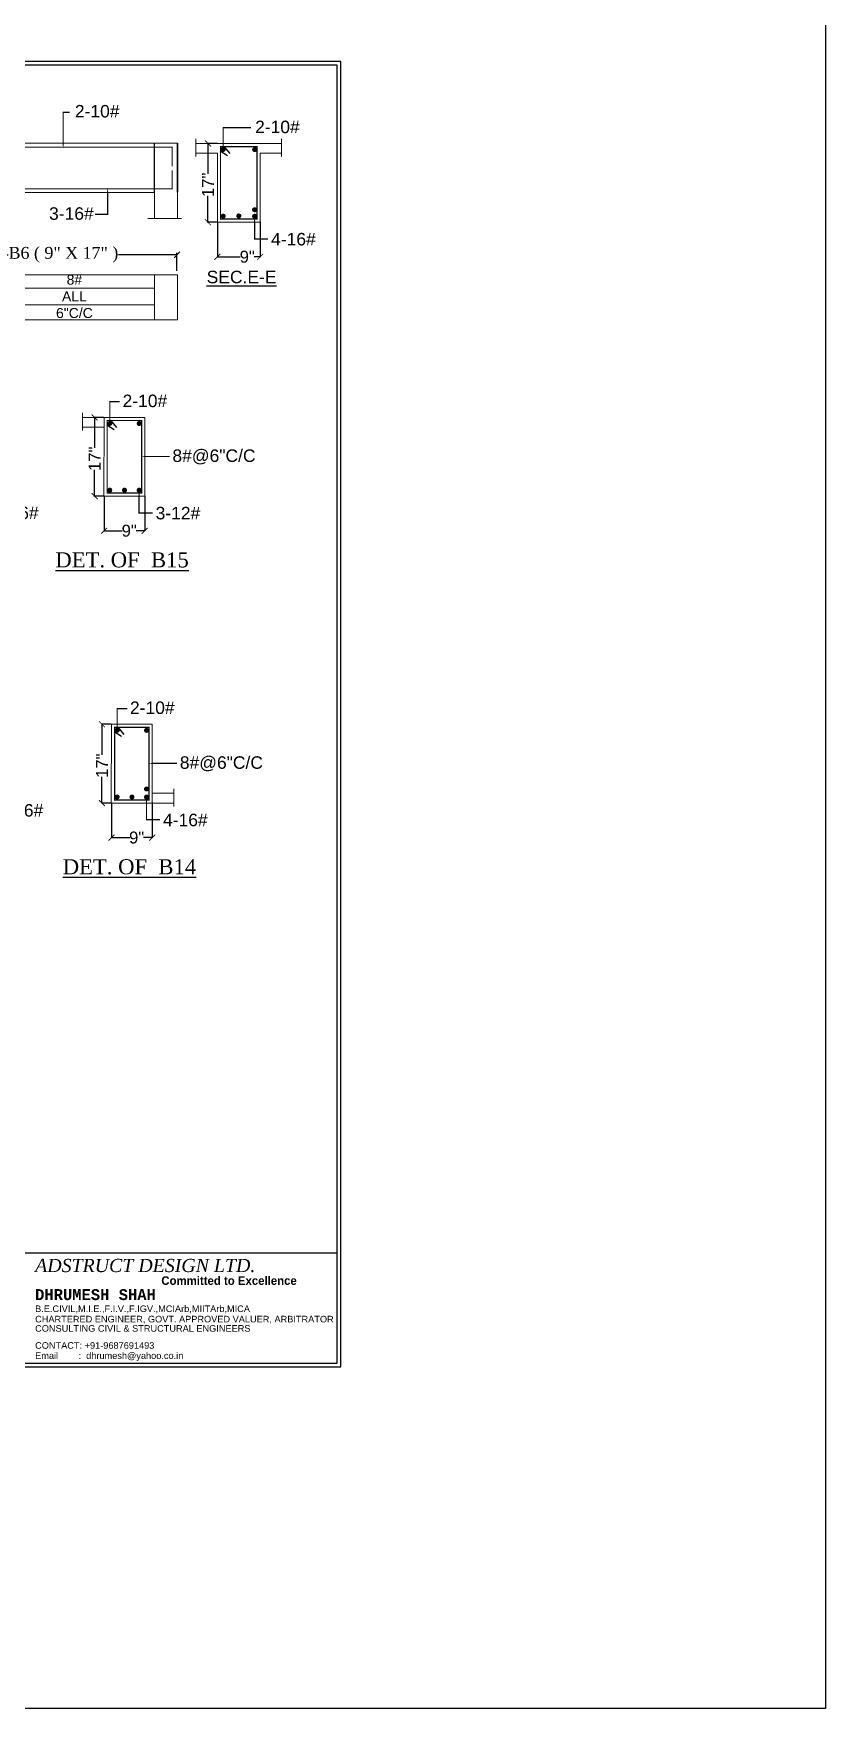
# Model space of a CAD drawing. Header units: millimetres. Extents: x 56222 to 162971, y -175692 to -121287.
# Drawn here: x 162572 to 162971, y -175692 to -174848 of the extents above; entities that cross this region are included whole.
import ezdxf

# ---------------------------------------------------------------- set-up
doc = ezdxf.new("R2010")
doc.units = ezdxf.units.MM
doc.header["$MEASUREMENT"] = 0
doc.header["$PDMODE"] = 35
doc.linetypes.add('DASHED2', pattern=[0.375, 0.25, -0.125])
doc.layers.get('Defpoints').update_dxf_attribs({"color": 220})
doc.layers.add('0 @ 1', color=7, linetype='Continuous')
doc.layers.add('BASE', color=2, linetype='Continuous')
for name, color, linetype, lineweight in [('BM', 7, 'Continuous', 18), ('DIMENSION', 86, 'Continuous', 25), ('STEEL', 181, 'Continuous', 25), ('STR.TEXT.', 1, 'Continuous', 25), ('wall', 7, 'Continuous', 30), ('X_SHEET', 7, 'Continuous', 9)]:
    doc.layers.add(name, color=color, linetype=linetype, lineweight=lineweight)
doc.styles.add('Dime _ Feet only', font='arial.ttf', dxfattribs={"height": 0.23})
doc.styles.add('KIRAN', font='times.ttf')
doc.styles.add('S1', font='times.ttf', dxfattribs={"height": 6.5})
doc.styles.add('style2', font='arial.ttf', dxfattribs={"height": 6})
doc.styles.add('VINAY', font='swiss.ttf')
doc.linetypes.add('ZIGZAG', pattern='A,0.0001,-0.2,[131,ltypeshp.shx,S=0.2,R=0,X=-0.2,Y=0],-0.4,[131,ltypeshp.shx,S=0.2,R=180,X=0.2,Y=0],-0.2', length=0.8001)
doc.dimstyles.new('Dime _ Feet only', dxfattribs={"dimtxt": 0.23, "dimasz": 0.1, "dimexe": 0.1, "dimexo": 0.1, "dimgap": 0.06, "dimtad": 0, "dimlfac": 39.375, "dimrnd": 1, "dimzin": 1, "dimdsep": 46, "dimlunit": 4, "dimtxsty": 'Dime _ Feet only', "dimblk": 'ARCHTICK', "dimcen": 0, "dimdle": 0.1, "dimclrd": 256, "dimclre": 256, "dimazin": 0, "dimtfac": 1, "dimtofl": 0, "dimtmove": 0, "dimatfit": 3, "dimldrblk": 'ARCHTICK', "dimfxl": 4.5, "dimfrac": 1, "dimtolj": 1, "dimtzin": 0, "dimarcsym": 1})
doc.dimstyles.new('KIRAN', dxfattribs={"dimtxt": 4, "dimasz": 3, "dimexe": 1, "dimexo": 2, "dimgap": 1, "dimtad": 0, "dimdec": 1, "dimzin": 0, "dimdsep": 46, "dimlunit": 4, "dimtxsty": 'KIRAN', "dimblk": 'OBLIQUE', "dimcen": 6, "dimclrd": 11, "dimclre": 11, "dimclrt": 6, "dimadec": 0, "dimazin": 0, "dimtfac": 1, "dimtdec": 1, "dimtofl": 0, "dimtmove": 0, "dimatfit": 3, "dimfxl": 1, "dimtolj": 1, "dimtzin": 0, "dimarcsym": 0})

# ---------------------------------------------------------------- blocks, each defined once
blk = doc.blocks.new('_ArchTick')
at = {"color": 0, "linetype": 'ByBlock', "const_width": 0.15}
blk.add_lwpolyline([(-0.5, -0.5), (0.5, 0.5)], dxfattribs=at)
blk = doc.blocks.new('*D412')
at = {"layer": 'Defpoints', "color": 0, "transparency": 16777216}
for p in [(162664.42, -174903.83), (162659.64, -174943.5), (162664.42, -174943.5)]:
    blk.add_point(p, dxfattribs=at)
at = {"layer": 'DIMENSION', "lineweight": -2, "transparency": 16777216}
for p, q in [((162664.32, -174903.83), (162659.54, -174903.83)), ((162659.64, -174903.73), (162659.64, -174919.13)), ((162659.64, -174943.6), (162659.64, -174930.25)), ((162664.32, -174943.5), (162659.54, -174943.5))]:
    blk.add_line(p, q, dxfattribs=at)
at = {"layer": 'DIMENSION', "lineweight": -2, "transparency": 16777216, "xscale": 3, "yscale": 3, "zscale": 3}
for p, rotation in [((162659.64, -174903.83), 90), ((162659.64, -174943.5), 270)]:
    blk.add_blockref('_ArchTick', p, dxfattribs=dict(at, rotation=rotation))
at = {"layer": 'DIMENSION', "color": 0, "transparency": 16777216, "insert": (162659.64, -174924.69), "char_height": 0.23, "attachment_point": 5, "rotation": 90, "style": 'Dime _ Feet only'}
blk.add_mtext('\\A1;{\\H26.09x;17"}', dxfattribs=at)
blk = doc.blocks.new('*D411')
at = {"layer": 'Defpoints', "color": 0, "transparency": 16777216}
for p in [(162664.42, -174943.5), (162685.95, -174943.14), (162685.95, -174960.9)]:
    blk.add_point(p, dxfattribs=at)
at = {"layer": 'DIMENSION', "lineweight": -2, "transparency": 16777216}
for p, q in [((162664.42, -174943.6), (162664.42, -174961)), ((162685.95, -174943.24), (162685.95, -174961)), ((162664.32, -174960.9), (162675.95, -174960.9)), ((162686.05, -174960.9), (162682.97, -174960.9))]:
    blk.add_line(p, q, dxfattribs=at)
at = {"layer": 'DIMENSION', "lineweight": -2, "transparency": 16777216, "xscale": 3, "yscale": 3, "zscale": 3, "rotation": 180}
blk.add_blockref('_ArchTick', (162664.42, -174960.9), dxfattribs=at)
at = {"layer": 'DIMENSION', "lineweight": -2, "transparency": 16777216, "xscale": 3, "yscale": 3, "zscale": 3}
blk.add_blockref('_ArchTick', (162685.95, -174960.9), dxfattribs=at)
at = {"layer": 'DIMENSION', "color": 0, "transparency": 16777216, "insert": (162679.46, -174960.9), "char_height": 0.23, "attachment_point": 5, "style": 'Dime _ Feet only'}
blk.add_mtext('\\A1;{\\H26.09x;9"}', dxfattribs=at)
blk = doc.blocks.new('_Oblique')
at = {"layer": 'wall', "color": 0, "lineweight": -2}
blk.add_line((-0.5, -0.5), (0.5, 0.5), dxfattribs=at)
blk = doc.blocks.new('*D410')
at = {"layer": 'Defpoints', "color": 0, "transparency": 16777216}
for p in [(162529.75, -174959.89), (162529.75, -174971.85), (162644.07, -174969.92)]:
    blk.add_point(p, dxfattribs=at)
at = {"layer": 'STEEL', "color": 11, "lineweight": -2, "transparency": 16777216}
for p, q in [((162529.75, -174969.85), (162529.75, -174958.89)), ((162529.75, -174959.89), (162559.15, -174959.89)), ((162644.07, -174959.89), (162614.67, -174959.89)), ((162644.07, -174967.92), (162644.07, -174958.89))]:
    blk.add_line(p, q, dxfattribs=at)
at = {"layer": 'STEEL', "color": 11, "lineweight": -2, "transparency": 16777216, "xscale": 3, "yscale": 3, "zscale": 3, "rotation": 180}
blk.add_blockref('_Oblique', (162529.75, -174959.89), dxfattribs=at)
at = {"layer": 'STEEL', "color": 11, "lineweight": -2, "transparency": 16777216, "xscale": 3, "yscale": 3, "zscale": 3}
blk.add_blockref('_Oblique', (162644.07, -174959.89), dxfattribs=at)
at = {"layer": 'STEEL', "color": 6, "lineweight": 25, "transparency": 16777216, "insert": (162586.91, -174959.89), "char_height": 6, "attachment_point": 5, "style": 'KIRAN'}
blk.add_mtext('\\A1;{\\H0.9962x;B6 ( 9" X 17" ) }', dxfattribs=at)
blk = doc.blocks.new('*D390')
at = {"layer": 'Defpoints', "color": 0, "transparency": 16777216}
for p in [(162611.08, -175196.31), (162606.3, -175235.97), (162611.08, -175235.97)]:
    blk.add_point(p, dxfattribs=at)
at = {"layer": 'DIMENSION', "lineweight": -2, "transparency": 16777216}
for p, q in [((162610.98, -175196.31), (162606.2, -175196.31)), ((162606.3, -175196.21), (162606.3, -175211.61)), ((162606.3, -175236.07), (162606.3, -175222.72)), ((162610.98, -175235.97), (162606.2, -175235.97))]:
    blk.add_line(p, q, dxfattribs=at)
at = {"layer": 'DIMENSION', "lineweight": -2, "transparency": 16777216, "xscale": 3, "yscale": 3, "zscale": 3}
for p, rotation in [((162606.3, -175196.31), 90), ((162606.3, -175235.97), 270)]:
    blk.add_blockref('_ArchTick', p, dxfattribs=dict(at, rotation=rotation))
at = {"layer": 'DIMENSION', "color": 0, "transparency": 16777216, "insert": (162606.3, -175217.17), "char_height": 0.23, "attachment_point": 5, "rotation": 90, "style": 'Dime _ Feet only'}
blk.add_mtext('\\A1;{\\H26.09x;17"}', dxfattribs=at)
blk = doc.blocks.new('*D389')
at = {"layer": 'Defpoints', "color": 0, "transparency": 16777216}
for p in [(162611.08, -175235.98), (162631.54, -175235.62), (162631.54, -175253.38)]:
    blk.add_point(p, dxfattribs=at)
at = {"layer": 'DIMENSION', "lineweight": -2, "transparency": 16777216}
for p, q in [((162611.08, -175236.08), (162611.08, -175253.48)), ((162631.54, -175235.72), (162631.54, -175253.48)), ((162610.98, -175253.38), (162620.26, -175253.38)), ((162631.64, -175253.38), (162627.27, -175253.38))]:
    blk.add_line(p, q, dxfattribs=at)
at = {"layer": 'DIMENSION', "lineweight": -2, "transparency": 16777216, "xscale": 3, "yscale": 3, "zscale": 3, "rotation": 180}
blk.add_blockref('_ArchTick', (162611.08, -175253.38), dxfattribs=at)
at = {"layer": 'DIMENSION', "lineweight": -2, "transparency": 16777216, "xscale": 3, "yscale": 3, "zscale": 3}
blk.add_blockref('_ArchTick', (162631.54, -175253.38), dxfattribs=at)
at = {"layer": 'DIMENSION', "color": 0, "transparency": 16777216, "insert": (162623.77, -175253.38), "char_height": 0.23, "attachment_point": 5, "style": 'Dime _ Feet only'}
blk.add_mtext('\\A1;{\\H26.09x;9"}', dxfattribs=at)
blk = doc.blocks.new('*D388')
at = {"layer": 'Defpoints', "color": 0, "transparency": 16777216}
for p in [(162607.35, -175041.78), (162602.58, -175081.45), (162607.35, -175081.45)]:
    blk.add_point(p, dxfattribs=at)
at = {"layer": 'DIMENSION', "lineweight": -2, "transparency": 16777216}
for p, q in [((162607.25, -175041.78), (162602.48, -175041.78)), ((162602.58, -175041.68), (162602.58, -175057.08)), ((162602.58, -175081.55), (162602.58, -175068.2)), ((162607.25, -175081.45), (162602.48, -175081.45))]:
    blk.add_line(p, q, dxfattribs=at)
at = {"layer": 'DIMENSION', "lineweight": -2, "transparency": 16777216, "xscale": 3, "yscale": 3, "zscale": 3}
for p, rotation in [((162602.58, -175041.78), 90), ((162602.58, -175081.45), 270)]:
    blk.add_blockref('_ArchTick', p, dxfattribs=dict(at, rotation=rotation))
at = {"layer": 'DIMENSION', "color": 0, "transparency": 16777216, "insert": (162602.58, -175062.64), "char_height": 0.23, "attachment_point": 5, "rotation": 90, "style": 'Dime _ Feet only'}
blk.add_mtext('\\A1;{\\H26.09x;17"}', dxfattribs=at)
blk = doc.blocks.new('*D387')
at = {"layer": 'Defpoints', "color": 0, "transparency": 16777216}
for p in [(162607.35, -175081.45), (162627.81, -175081.09), (162627.81, -175098.85)]:
    blk.add_point(p, dxfattribs=at)
at = {"layer": 'DIMENSION', "lineweight": -2, "transparency": 16777216}
for p, q in [((162607.35, -175081.55), (162607.35, -175098.95)), ((162627.81, -175081.19), (162627.81, -175098.95)), ((162607.25, -175098.85), (162616.53, -175098.85)), ((162627.91, -175098.85), (162623.55, -175098.85))]:
    blk.add_line(p, q, dxfattribs=at)
at = {"layer": 'DIMENSION', "lineweight": -2, "transparency": 16777216, "xscale": 3, "yscale": 3, "zscale": 3, "rotation": 180}
blk.add_blockref('_ArchTick', (162607.35, -175098.85), dxfattribs=at)
at = {"layer": 'DIMENSION', "lineweight": -2, "transparency": 16777216, "xscale": 3, "yscale": 3, "zscale": 3}
blk.add_blockref('_ArchTick', (162627.81, -175098.85), dxfattribs=at)
at = {"layer": 'DIMENSION', "color": 0, "transparency": 16777216, "insert": (162620.04, -175098.85), "char_height": 0.23, "attachment_point": 5, "style": 'Dime _ Feet only'}
blk.add_mtext('\\A1;{\\H26.09x;9"}', dxfattribs=at)

msp = doc.modelspace()

# ---------------------------------------------------------------- linework, layer by layer
for p, q in [((162665.85341, -174907.48816), (162669.43956, -174909.84545)), ((162667.63875, -174905.28398), (162670.72595, -174908.95188)), ((162610.5729, -175043.23696), (162613.66011, -175046.90486)), ((162608.78756, -175045.44114), (162612.37372, -175047.79844)), ((162612.51083, -175199.96692), (162616.09698, -175202.32422)), ((162614.29616, -175197.76274), (162617.38337, -175201.43064)), ((161800.30035, -175462.38936), (162724.66183, -175462.38936))]:
    msp.add_line(p, q)
for points in [[(161798.44293, -175519.86072), (162726.51925, -175519.86072), (162726.51925, -174862.55696), (161798.44293, -174862.55696)], [(161800.30035, -175518.0033), (162724.66183, -175518.0033), (162724.66183, -174864.41438), (161800.30035, -174864.41438)]]:
    msp.add_lwpolyline(points, close=True)
for points in [[(162586.76647, -174906.18842, 0, 1.88738, 0), (162586.76647, -174899.73937, 0.62913, 0.62913, 0), (162586.76647, -174888.13808, 0.62913, 0.62913, 0), (162589.97848, -174888.13808, 0.62913, 0.62913, 0)], [(162667.31127, -174906.84559, 0, 1.88738, 0), (162667.31127, -174900.39654, 0.62913, 0.62913, 0), (162667.31127, -174895.90883, 0.62913, 0.62913, 0), (162681.33039, -174895.90883, 0.62913, 0.62913, 0)], [(162609.16419, -174926.24802, 0, 1.88738, 0), (162609.16419, -174932.69707, 0.62913, 0.62913, 0), (162609.16419, -174939.55657, 0.62913, 0.62913, 0), (162602.74017, -174939.55657, 0.62913, 0.62913, 0)], [(162683.12901, -174940.96377, 0, 1.88738, 0), (162683.12901, -174947.41282, 0.62913, 0.62913, 0), (162683.12901, -174951.90054, 0.62913, 0.62913, 0), (162689.90839, -174951.90054, 0.62913, 0.62913, 0)], [(162610.24542, -175044.79858, 0, 1.88738, 0), (162610.24542, -175038.34953, 0.62913, 0.62913, 0), (162610.24542, -175033.86181, 0.62913, 0.62913, 0), (162615.28124, -175033.86181, 0.62913, 0.62913, 0)], [(162626.21182, -175061.4738, 0, 1.88738, 0), (162631.66047, -175061.4738, 0.62913, 0.62913, 0), (162635.34989, -175061.4738, 0.62913, 0.62913, 0), (162640.38571, -175061.4738, 0.62913, 0.62913, 0)], [(162624.9972, -175078.91676, 0, 1.88738, 0), (162624.9972, -175085.36581, 0.62913, 0.62913, 0), (162624.9972, -175089.85352, 0.62913, 0.62913, 0), (162631.77658, -175089.85352, 0.62913, 0.62913, 0)], [(162613.96869, -175199.32436, 0, 1.88738, 0), (162613.96869, -175192.87531, 0.62913, 0.62913, 0), (162613.96869, -175188.38759, 0.62913, 0.62913, 0), (162619.00451, -175188.38759, 0.62913, 0.62913, 0)], [(162629.93508, -175215.99958, 0, 1.88738, 0), (162635.38373, -175215.99958, 0.62913, 0.62913, 0), (162639.07316, -175215.99958, 0.62913, 0.62913, 0), (162644.10898, -175215.99958, 0.62913, 0.62913, 0)], [(162628.72046, -175233.44254, 0, 1.88738, 0), (162628.72046, -175239.89159, 0.62913, 0.62913, 0), (162628.72046, -175244.37931, 0.62913, 0.62913, 0), (162635.49984, -175244.37931, 0.62913, 0.62913, 0)]]:
    msp.add_lwpolyline(points, format="xyseb")
at = {"layer": 'BASE', "linetype": 'DASHED2'}
for p, q in [((162632.71519, -174928.51079), (162632.71519, -174903.76518)), ((162632.71519, -174928.51078), (162632.71519, -174903.76518)), ((162632.71519, -174928.51078), (162632.71519, -174903.76518)), ((162644.27392, -174903.76518), (162644.27392, -174928.51078)), ((162644.27392, -174928.51078), (162644.27392, -174903.76518)), ((162644.27392, -174903.76518), (162644.27392, -174928.51078)), ((162644.27392, -174928.51078), (162644.27392, -174903.76518)), ((162644.31439, -174928.51079), (162644.31439, -174903.76518)), ((162644.31439, -174928.51078), (162644.31439, -174903.76518)), ((162644.31439, -174928.51078), (162644.31439, -174903.76518))]:
    msp.add_line(p, q, dxfattribs=at)
at = {"layer": 'BASE', "linetype": 'DASHED2', "ltscale": 12}
msp.add_line((162644.27392, -174928.51078), (162644.27392, -174903.76518), dxfattribs=at)
at = {"layer": 'BM', "linetype": 'ByBlock'}
for p, q in [((162644.27392, -174903.76518), (162402.44837, -174903.76518)), ((162644.27392, -174903.76518), (162644.27392, -174928.51078)), ((162653.62262, -174901.56168), (162653.62262, -174910.41295)), ((162685.94664, -174903.82777), (162653.62262, -174903.82777)), ((162664.41805, -174903.82777), (162685.94664, -174903.82777)), ((162664.41805, -174903.82777), (162696.74207, -174903.82777)), ((162685.94664, -174908.75325), (162685.94664, -174943.49602)), ((162696.74207, -174901.56168), (162696.74207, -174910.41295)), ((162632.71519, -174928.51078), (162402.44837, -174928.51078)), ((162632.71519, -174928.51078), (162632.71519, -174941.62302)), ((162644.27392, -174928.51078), (162644.31439, -174928.51078)), ((162644.31439, -174928.51078), (162644.31439, -174941.62302)), ((162664.41805, -174943.49867), (162685.94664, -174943.49867)), ((162644.27392, -174969.91646), (162402.44837, -174969.91646)), ((162632.67472, -174976.64144), (162535.72721, -174976.64144)), ((162632.67472, -174969.91646), (162632.67472, -174992.56498)), ((162644.27392, -174969.91646), (162644.27392, -174992.56498)), ((162644.27392, -174969.91646), (162644.27392, -174992.56498)), ((162644.27392, -174969.91646), (162644.27392, -174992.56498)), ((162644.27392, -174969.91646), (162644.27392, -174992.56498)), ((162644.27392, -174969.91646), (162644.27392, -174992.56498)), ((162644.27392, -174969.91646), (162644.27392, -174992.56498)), ((162644.27392, -174969.91646), (162644.27392, -174992.56498)), ((162644.27392, -174969.91646), (162644.27392, -174992.56498)), ((162644.27392, -174969.91646), (162644.27392, -174992.56498)), ((162644.27392, -174969.91646), (162644.27392, -174992.56498)), ((162644.27392, -174969.91646), (162644.27392, -174992.56498)), ((162644.27392, -174969.91646), (162644.27392, -174992.56498)), ((162644.27392, -174969.91646), (162644.27392, -174992.56498)), ((162644.27392, -174969.91646), (162644.27392, -174992.56498)), ((162644.27392, -174969.91646), (162644.27392, -174992.56498)), ((162644.27392, -174969.91646), (162644.27392, -174992.56498)), ((162644.27392, -174969.91646), (162644.27392, -174992.56498)), ((162644.27392, -174969.91646), (162644.27392, -174992.56498)), ((162644.27392, -174969.91646), (162644.27392, -174992.56498)), ((162644.27392, -174969.91646), (162644.27392, -174992.56498)), ((162644.27392, -174969.91646), (162644.27392, -174992.56498)), ((162644.27392, -174969.91646), (162644.27392, -174992.56498)), ((162644.27392, -174969.91646), (162644.27392, -174992.56498)), ((162644.27392, -174969.91646), (162644.27392, -174992.56498)), ((162644.27392, -174969.91646), (162644.27392, -174992.56498)), ((162644.27392, -174969.91646), (162644.27392, -174992.56498)), ((162644.27392, -174969.91646), (162644.27392, -174992.56498)), ((162644.27392, -174969.91646), (162644.27392, -174992.56498)), ((162644.27392, -174969.91646), (162644.27392, -174992.56498)), ((162644.27392, -174969.91646), (162644.27392, -174992.56498)), ((162644.27392, -174969.91646), (162644.27392, -174992.56498)), ((162644.27392, -174969.91646), (162644.27392, -174992.56498)), ((162644.27392, -174969.91646), (162644.27392, -174992.56498)), ((162644.27392, -174969.91646), (162644.27392, -174992.56498)), ((162644.27392, -174969.91646), (162644.27392, -174992.56498)), ((162644.27392, -174969.91646), (162644.27392, -174992.56498)), ((162644.27392, -174969.91646), (162644.27392, -174992.56498)), ((162644.27392, -174969.91646), (162644.27392, -174992.56498)), ((162644.27392, -174969.91646), (162644.27392, -174992.56498)), ((162644.27392, -174969.91646), (162644.27392, -174992.56498)), ((162644.27392, -174969.91646), (162644.27392, -174992.56498)), ((162644.27392, -174969.91646), (162644.27392, -174992.56498)), ((162644.27392, -174969.91646), (162644.27392, -174992.56498)), ((162644.27392, -174969.91646), (162644.27392, -174992.56498)), ((162644.27392, -174969.91646), (162644.27392, -174992.56498)), ((162644.27392, -174969.91646), (162644.27392, -174992.56498)), ((162644.27392, -174969.91646), (162644.27392, -174992.56498)), ((162644.27392, -174969.91646), (162644.27392, -174992.56498)), ((162644.27392, -174969.91646), (162644.27392, -174992.56498)), ((162644.27392, -174969.91646), (162644.27392, -174992.56498)), ((162644.27392, -174969.91646), (162644.27392, -174992.56498)), ((162644.27392, -174969.91646), (162644.27392, -174992.56498)), ((162644.27392, -174969.91646), (162644.27392, -174992.56498)), ((162644.27392, -174969.91646), (162644.27392, -174992.56498)), ((162644.27392, -174969.91646), (162644.27392, -174992.56498)), ((162644.27392, -174969.91646), (162644.27392, -174992.56498)), ((162644.27392, -174969.91646), (162644.27392, -174992.56498)), ((162644.27392, -174969.91646), (162644.27392, -174992.56498)), ((162644.27392, -174969.91646), (162644.27392, -174992.56498)), ((162644.27392, -174969.91646), (162644.27392, -174992.56498)), ((162644.27392, -174969.91646), (162644.27392, -174992.56498)), ((162644.27392, -174969.91646), (162644.27392, -174992.56498)), ((162644.27392, -174969.91646), (162644.27392, -174992.56498)), ((162644.27392, -174969.91646), (162644.27392, -174992.56498)), ((162644.27392, -174969.91646), (162644.27392, -174992.56498)), ((162644.27392, -174969.91646), (162644.27392, -174992.56498)), ((162644.27392, -174969.91646), (162644.27392, -174992.56498)), ((162644.27392, -174969.91646), (162644.27392, -174992.56498)), ((162644.27392, -174969.91646), (162644.27392, -174992.56498)), ((162644.27392, -174969.91646), (162644.27392, -174992.56498)), ((162644.27392, -174969.91646), (162644.27392, -174992.56498)), ((162644.27392, -174969.91646), (162644.27392, -174992.56498)), ((162644.27392, -174969.91646), (162644.27392, -174992.56498)), ((162644.27392, -174969.91646), (162644.27392, -174992.56498)), ((162644.27392, -174969.91646), (162644.27392, -174992.56498)), ((162644.27392, -174969.91646), (162644.27392, -174992.56498)), ((162644.27392, -174969.91646), (162644.27392, -174992.56498)), ((162644.27392, -174969.91646), (162644.27392, -174992.56498)), ((162644.27392, -174976.64144), (162644.27392, -174976.64144)), ((162535.72721, -174985.05433), (162632.67472, -174985.05433)), ((162644.27392, -174985.05433), (162644.27392, -174985.05433)), ((162644.27392, -174992.56498), (162402.44837, -174992.56498)), ((162596.45677, -175039.51466), (162596.45677, -175048.36593)), ((162607.15221, -175041.78075), (162596.45677, -175041.78075)), ((162596.45677, -175046.70623), (162607.25221, -175046.70623)), ((162642.43352, -175228.78322), (162642.43352, -175237.63449)), ((162642.43352, -175235.97479), (162631.63809, -175235.97479)), ((162631.73809, -175231.04931), (162642.43352, -175231.04931))]:
    msp.add_line(p, q, dxfattribs=at)
at = {"layer": 'BM', "linetype": 'ZIGZAG', "ltscale": 3}
msp.add_line((162646.26576, -174941.62302), (162629.40042, -174941.62302), dxfattribs=at)
at = {"layer": 'BM'}
for q in [(162644.27392, -174992.56498), (162644.27392, -174992.56498), (162644.27392, -174992.56498), (162644.27392, -174992.56498), (162644.27392, -174992.56498), (162644.27392, -174992.56498), (162644.27392, -174991.72929), (162644.27392, -174992.56498), (162644.27392, -174992.56498), (162644.27392, -174992.56498), (162644.27392, -174992.56498), (162644.27392, -174992.56498), (162644.27392, -174992.56498), (162644.27392, -174991.72929)]:
    msp.add_line((162644.27392, -174969.91646), q, dxfattribs=at)
at = {"layer": 'BM', "linetype": 'ByBlock'}
for points in [[(162653.62262, -174908.75325), (162664.41805, -174908.75325), (162664.41805, -174943.49602)], [(162696.74207, -174908.75325), (162685.94664, -174908.75325), (162685.94664, -174943.49602)], [(162607.25221, -175041.78075), (162627.81482, -175041.78075), (162627.81482, -175081.449), (162607.35221, -175081.449)], [(162607.35221, -175041.78075), (162607.25221, -175081.449)], [(162610.97547, -175196.30653), (162631.53809, -175196.30653), (162631.53809, -175235.97479), (162611.07547, -175235.97479)], [(162611.07547, -175196.30653), (162610.97547, -175235.97479)]]:
    msp.add_lwpolyline(points, dxfattribs=at)
at = {"layer": 'STEEL'}
for points, const_width in [([(162641.59887, -174915.35026), (162641.59887, -174905.65255), (162404.94588, -174905.7468), (162404.94588, -174915.86094)], 0.5033), ([(162665.99087, -174905.40058), (162684.37382, -174905.40058), (162684.37382, -174941.92321), (162665.99087, -174941.92321), (162665.99087, -174905.40058)], 0.62913), ([(162641.59887, -174917.30036), (162641.59887, -174926.62341), (162404.79096, -174926.71766), (162404.79096, -174917.64064)], 0.5033), ([(162608.92502, -175043.35356), (162626.24201, -175043.35356), (162626.24201, -175079.87619), (162608.92502, -175079.87619), (162608.92502, -175043.35356)], 0.62913), ([(162612.64828, -175197.87935), (162629.96527, -175197.87935), (162629.96527, -175234.40197), (162612.64828, -175234.40197), (162612.64828, -175197.87935)], 0.62913)]:
    msp.add_lwpolyline(points, dxfattribs=dict(at, const_width=const_width))
at = {"layer": 'STEEL', "const_width": 1.25825}
for points in [[(162666.68214, -174906.84559, 1), (162667.94039, -174906.84559, 1)], [(162682.52812, -174906.91766, 1), (162683.78637, -174906.91766, 1)], [(162666.65924, -174940.44301, -1), (162667.91749, -174940.44301, -1)], [(162674.55422, -174940.31767, -1), (162675.81247, -174940.31767, -1)], [(162682.50522, -174937.21213, -1), (162683.76347, -174937.21213, -1)], [(162682.50522, -174940.48057, -1), (162683.76347, -174940.48057, -1)], [(162609.6163, -175044.79858, 1), (162610.87455, -175044.79858, 1)], [(162624.39631, -175044.87065, 1), (162625.65456, -175044.87065, 1)], [(162609.5934, -175078.39599, -1), (162610.85165, -175078.39599, -1)], [(162617.04567, -175078.43355, -1), (162618.30392, -175078.43355, -1)], [(162624.37341, -175078.43355, -1), (162625.63166, -175078.43355, -1)], [(162613.33956, -175199.32436, 1), (162614.59781, -175199.32436, 1)], [(162628.11957, -175199.39643, 1), (162629.37782, -175199.39643, 1)], [(162628.09667, -175228.89197, -1), (162629.35492, -175228.89197, -1)], [(162613.31666, -175232.92177, -1), (162614.57491, -175232.92177, -1)], [(162620.76893, -175232.95933, -1), (162622.02719, -175232.95933, -1)], [(162628.09667, -175232.95933, -1), (162629.35492, -175232.95933, -1)]]:
    msp.add_lwpolyline(points, format="xyb", close=True, dxfattribs=at)
at = {"layer": 'X_SHEET', "color": 5, "lineweight": 30}
msp.add_lwpolyline([(157973.7516, -174282.00168), (162970.5295, -174282.00168), (162970.5295, -175691.92261), (157973.7516, -175691.92261)], close=True, dxfattribs=at)

# ---------------------------------------------------------------- texts
at = {"attachment_point": 1, "style": 'style2'}
for s, width, insert, char_height in [('{\\fDutch801 XBd BT|b0|i1|c0|p18;ADSTRUCT DESIGN LTD.}', 183.0908139, (162572.66517, -175465.53031), 6.6198492), ('{\\fScript MT Bold|b0|i0|c0|p66;Committed to Excellence}', 93.259085, (162636.19534, -175474.31971), 4.2869535), ('{\\fLucida Console|b1|i0|c0|p49;DHRUMESH SHAH}', 104.6038381, (162572.66517, -175480.75099), 5.516541)]:
    msp.add_mtext_dynamic_manual_height_columns(s, width=width, gutter_width=10.83496, heights=[0], dxfattribs=dict(at, insert=insert, char_height=char_height))
at = {"layer": '0 @ 1', "char_height": 3.3099246, "attachment_point": 1, "style": 'style2'}
for s, width, insert in [('{\\fArial CE|b0|i0|c0|p34;B.E.CIVIL,M.I.E.,F.I.V.,F.IGV.,MCIArb,MIITArb,MICA}', 81.2128327, (162572.66517, -175488.98304)), ('{\\fArial CE|b0|i0|c0|p34;CHARTERED ENGINEER, GOVT. APPROVED VALUER, ARBITRATOR}', 186.9824164, (162572.66517, -175494.18741)), ('{\\fArial CE|b0|i0|c0|p34;CONSULTING CIVIL & STRUCTURAL ENGINEERS}', 183.6491327, (162572.66517, -175498.88299)), ('{\\fArial CE|b0|i0|c0|p34;CONTACT: +91-9687691493}', 105.2177981, (162572.66517, -175507.4624)), ('{\\fArial CE|b0|i0|c0|p34;Email        :  dhrumesh@yahoo.co.in}', 105.2177981, (162572.66517, -175512.58132))]:
    msp.add_mtext_dynamic_manual_height_columns(s, width=width, gutter_width=10.83496, heights=[0], dxfattribs=dict(at, insert=insert))
at = {"layer": 'STR.TEXT.', "style": 'VINAY'}
for s, insert, char_height, width, attachment_point in [('2-10#', (162592.66609, -174884.45109), 6.291256, 78.7327464, 1), ('2-10#', (162683.37846, -174892.34423), 6.291256, 64.9682409, 1), ('3-16#', (162602.15778, -174935.97029), 6.291256, 86.2327464, 3), ('4-16#', (162691.44621, -174948.86747), 6.291256, 86.2327464, 1), ('{\\LSEC.E-E}', (162659.01107, -174967.91529), 6.291256, 70.6580139, 1), ('8#\\PALL\\P6"C/C', (162592.43125, -174969.91646), 5.033005, 125.0487853, 2), ('2-10#', (162616.67812, -175030.29722), 6.291256, 64.9682409, 1), ('8#@6"C/C', (162641.78259, -175057.90921), 6.291256, 64.9682409, 1), ('4-16#', (162551.94669, -175086.70178), 6.291256, 86.2327464, 1), ('3-12#', (162633.31439, -175086.82045), 6.291256, 86.2327464, 1), ('2-10#', (162620.40139, -175184.823), 6.291256, 64.9682409, 1), ('8#@6"C/C', (162645.50586, -175212.43499), 6.291256, 64.9682409, 1), ('4-16#', (162554.2792, -175236.48908), 6.291256, 86.2327464, 1), ('4-16#', (162637.03766, -175241.34623), 6.291256, 86.2327464, 1)]:
    msp.add_mtext(s, dxfattribs=dict(at, insert=insert, char_height=char_height, width=width, attachment_point=attachment_point))
at = {"layer": 'STR.TEXT.', "char_height": 7.5495072, "attachment_point": 2, "style": 'S1'}
for s, insert in [('{\\LDET. OF  B15}', (162616.43122, -175109.74287)), ('{\\LDET. OF  B14}', (162620.15448, -175264.26865))]:
    msp.add_mtext(s, dxfattribs=dict(at, insert=insert))

# ---------------------------------------------------------------- dimensions: what is measured, and where the dimension line sits
at = {"layer": 'DIMENSION'}
for base, p1, p2, picture, middle in [((162659.64241, -174943.49602), (162664.41805, -174903.82777), (162664.41805, -174943.49602), '*D412', (162659.64241, -174924.68795)), ((162602.57656, -175081.449), (162607.35221, -175041.78075), (162607.35221, -175081.449), '*D388', (162602.57656, -175062.64094)), ((162606.29983, -175235.97479), (162611.07547, -175196.30653), (162611.07547, -175235.97479), '*D390', (162606.29983, -175217.16672))]:
    dim = msp.add_linear_dim(base=base, p1=p1, p2=p2, angle=90, text='{\\H26.09x;17"}', dimstyle='Dime _ Feet only', override={"dimtxt": 3, "dimasz": 3, "dimpost": '\\X'}, dxfattribs=at)
    dim.commit()
    dim.dimension.update_dxf_attribs({"geometry": picture, "text_midpoint": middle, "dimtype": 160})
for base, p1, p2, picture, middle in [((162685.94664, -174960.89738), (162664.41805, -174943.49867), (162685.94664, -174943.13645), '*D411', (162679.45832, -174960.89738)), ((162627.81482, -175098.85036), (162607.35221, -175081.45165), (162627.81482, -175081.08944), '*D387', (162620.04192, -175098.85036)), ((162631.53809, -175253.37615), (162611.07547, -175235.97743), (162631.53809, -175235.61522), '*D389', (162623.76519, -175253.37615))]:
    dim = msp.add_linear_dim(base=base, p1=p1, p2=p2, text='{\\H26.09x;9"}', dimstyle='Dime _ Feet only', override={"dimtxt": 3, "dimasz": 3, "dimpost": '\\X'}, dxfattribs=at)
    dim.commit()
    dim.dimension.update_dxf_attribs({"geometry": picture, "text_midpoint": middle, "dimtype": 160})
at = {"layer": 'STEEL', "lineweight": 25}
dim = msp.add_linear_dim(base=(162529.7547, -174959.89409), p1=(162644.06947, -174969.91646), p2=(162529.7547, -174971.84736), angle=180, text='{\\H0.9962x;B6 ( 9" X 17" ) }', dimstyle='KIRAN', override={"dimtxt": 6}, dxfattribs=at)
dim.commit()
dim.dimension.update_dxf_attribs({"geometry": '*D410', "text_midpoint": (162586.91209, -174959.89409)})

doc.saveas('drawing.dxf')
